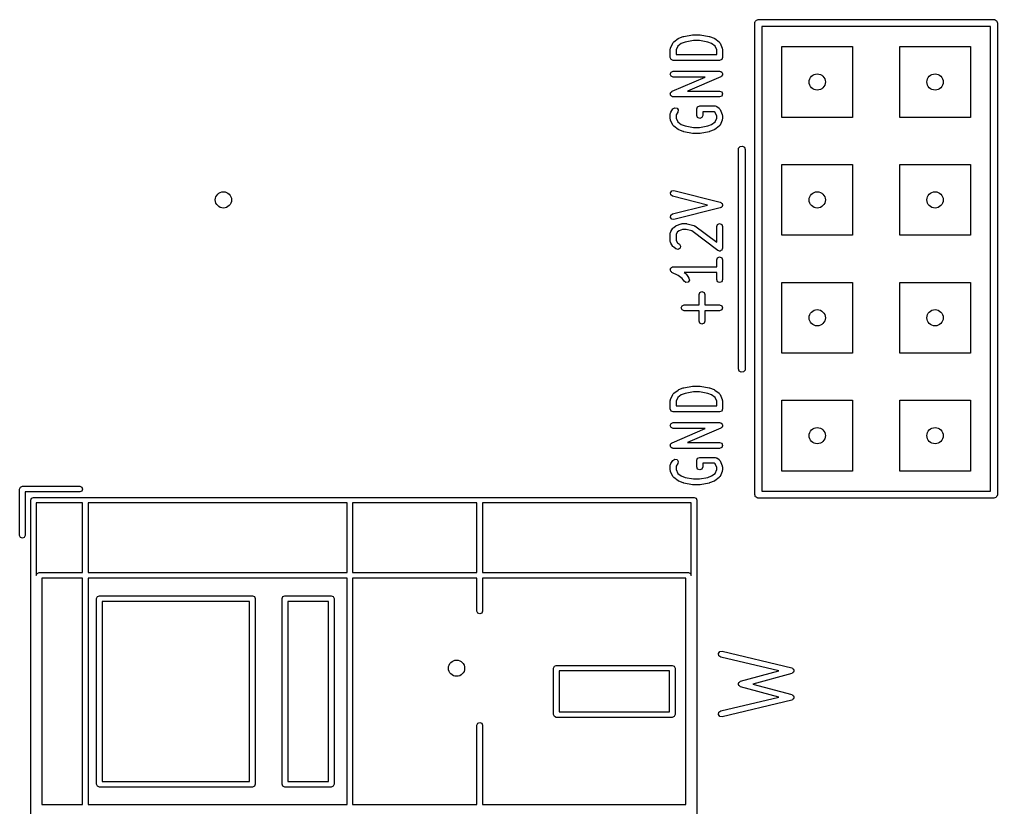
# Model space of a CAD drawing. Extents: x 0.12 to 2.02, y 0.23 to 1.77.
# Drawn here: x 0.118 to 0.948, y 1.085 to 1.753 of the extents above; entities that cross this region are included whole.
import ezdxf

# ---------------------------------------------------------------- set-up
doc = ezdxf.new("R2010")
doc.units = 0
doc.header["$MEASUREMENT"] = 0
doc.layers.add('BLACK', color=7, linetype='CONTINUOUS')

msp = doc.modelspace()

# ---------------------------------------------------------------- linework, layer by layer
at = {"layer": 'BLACK', "linetype": 'CONTINUOUS'}
for p, q in [((0.742501, 1.75101), (0.742994, 1.7516)), ((0.742994, 1.7516), (0.743378, 1.75226)), ((0.743378, 1.75226), (0.743628, 1.75235)), ((0.743628, 1.75235), (0.743799, 1.75256)), ((0.743799, 1.75256), (0.744555, 1.75269)), ((0.744555, 1.75269), (0.745276, 1.75295)), ((0.745276, 1.75295), (0.945276, 1.75295)), ((0.945276, 1.75295), (0.945659, 1.75289)), ((0.945659, 1.75289), (0.945788, 1.75291)), ((0.945788, 1.75291), (0.945902, 1.75284)), ((0.945902, 1.75284), (0.946286, 1.75277)), ((0.946286, 1.75277), (0.946873, 1.75228)), ((0.946873, 1.75228), (0.947538, 1.7519)), ((0.947538, 1.7519), (0.947629, 1.75165)), ((0.947629, 1.75165), (0.947833, 1.75148)), ((0.947833, 1.75148), (0.947966, 1.75072)), ((0.742323, 1.75), (0.74239, 1.75038)), ((0.742323, 1.35), (0.742323, 1.75)), ((0.742368, 1.75051), (0.742433, 1.75063)), ((0.74239, 1.75038), (0.742368, 1.75051)), ((0.742433, 1.75063), (0.742501, 1.75101)), ((0.748228, 1.74705), (0.748228, 1.35295)), ((0.942323, 1.74705), (0.748228, 1.74705)), ((0.942323, 1.35295), (0.942323, 1.74705)), ((0.947966, 1.75072), (0.948228, 1.75)), ((0.948228, 1.75), (0.948228, 1.35)), ((0.673446, 1.734), (0.677196, 1.73681)), ((0.677196, 1.73681), (0.67755, 1.73691)), ((0.67755, 1.73691), (0.677818, 1.73716)), ((0.677818, 1.73716), (0.681567, 1.73856)), ((0.681567, 1.73856), (0.681794, 1.73855)), ((0.681794, 1.73855), (0.681985, 1.73868)), ((0.681985, 1.73868), (0.689484, 1.74008)), ((0.690177, 1.73513), (0.68312, 1.7338)), ((0.689484, 1.74008), (0.689721, 1.74003)), ((0.689721, 1.74003), (0.689944, 1.74013)), ((0.689944, 1.74013), (0.695569, 1.74013)), ((0.695336, 1.73513), (0.690177, 1.73513)), ((0.702393, 1.7338), (0.695336, 1.73513)), ((0.695569, 1.74013), (0.695792, 1.74003)), ((0.695792, 1.74003), (0.696029, 1.74008)), ((0.696029, 1.74008), (0.703528, 1.73868)), ((0.703528, 1.73868), (0.703719, 1.73855)), ((0.703719, 1.73855), (0.703945, 1.73856)), ((0.703945, 1.73856), (0.707695, 1.73716)), ((0.707695, 1.73716), (0.707963, 1.73691)), ((0.707963, 1.73691), (0.708317, 1.73681)), ((0.708317, 1.73681), (0.712067, 1.734)), ((0.670571, 1.72778), (0.670773, 1.72827)), ((0.670571, 1.72075), (0.670571, 1.72778)), ((0.670773, 1.72827), (0.670787, 1.7288)), ((0.670787, 1.7288), (0.672662, 1.73302)), ((0.672662, 1.73302), (0.673122, 1.73346)), ((0.673122, 1.73346), (0.673446, 1.734)), ((0.676967, 1.73039), (0.675571, 1.72725)), ((0.675571, 1.72725), (0.675571, 1.72325)), ((0.679909, 1.7326), (0.676967, 1.73039)), ((0.68312, 1.7338), (0.679909, 1.7326)), ((0.705604, 1.7326), (0.702393, 1.7338)), ((0.708546, 1.73039), (0.705604, 1.7326)), ((0.709942, 1.72725), (0.708546, 1.73039)), ((0.709942, 1.72325), (0.709942, 1.72725)), ((0.712067, 1.734), (0.712391, 1.73346)), ((0.712391, 1.73346), (0.712851, 1.73302)), ((0.712851, 1.73302), (0.714726, 1.7288)), ((0.714726, 1.7288), (0.71474, 1.72827)), ((0.71474, 1.72827), (0.714942, 1.72778)), ((0.714942, 1.72778), (0.714942, 1.72075)), ((0.765276, 1.67), (0.765276, 1.73)), ((0.765276, 1.73), (0.825276, 1.73)), ((0.825276, 1.73), (0.825276, 1.67)), ((0.865276, 1.67), (0.865276, 1.73)), ((0.865276, 1.73), (0.925276, 1.73)), ((0.925276, 1.73), (0.925276, 1.67)), ((0.671304, 1.71899), (0.670571, 1.72075)), ((0.673071, 1.71825), (0.671304, 1.71899)), ((0.712442, 1.71825), (0.673071, 1.71825)), ((0.675571, 1.72325), (0.709942, 1.72325)), ((0.714209, 1.71899), (0.712442, 1.71825)), ((0.714942, 1.72075), (0.714209, 1.71899)), ((0.670571, 1.70669), (0.671304, 1.70846)), ((0.671304, 1.70493), (0.670571, 1.70669)), ((0.671304, 1.70846), (0.673071, 1.70919)), ((0.673071, 1.70419), (0.671304, 1.70493)), ((0.672087, 1.69212), (0.700262, 1.70419)), ((0.673071, 1.70919), (0.712442, 1.70919)), ((0.700262, 1.70419), (0.673071, 1.70419)), ((0.713426, 1.7044), (0.685251, 1.69232)), ((0.712442, 1.70919), (0.712887, 1.70901)), ((0.712887, 1.70901), (0.71337, 1.70901)), ((0.71337, 1.70901), (0.713736, 1.70866)), ((0.713763, 1.70474), (0.713426, 1.7044)), ((0.713736, 1.70866), (0.714209, 1.70846)), ((0.714209, 1.70493), (0.713763, 1.70474)), ((0.714209, 1.70846), (0.714394, 1.70801)), ((0.714405, 1.7054), (0.714209, 1.70493)), ((0.714394, 1.70801), (0.714739, 1.70768)), ((0.714763, 1.70576), (0.714405, 1.7054)), ((0.714739, 1.70768), (0.714746, 1.70717)), ((0.714746, 1.70717), (0.714942, 1.70669)), ((0.714942, 1.70669), (0.714757, 1.70625)), ((0.714757, 1.70625), (0.714763, 1.70576)), ((0.670571, 1.68982), (0.670756, 1.69027)), ((0.670767, 1.68935), (0.670571, 1.68982)), ((0.67075, 1.69075), (0.671108, 1.69111)), ((0.670756, 1.69027), (0.67075, 1.69075)), ((0.670774, 1.68884), (0.670767, 1.68935)), ((0.671119, 1.6885), (0.670774, 1.68884)), ((0.671108, 1.69111), (0.671304, 1.69159)), ((0.671304, 1.68805), (0.671119, 1.6885)), ((0.671304, 1.69159), (0.67175, 1.69177)), ((0.671777, 1.68786), (0.671304, 1.68805)), ((0.67175, 1.69177), (0.672087, 1.69212)), ((0.672143, 1.6875), (0.671777, 1.68786)), ((0.672626, 1.6875), (0.672143, 1.6875)), ((0.673071, 1.68732), (0.672626, 1.6875)), ((0.712442, 1.68732), (0.673071, 1.68732)), ((0.685251, 1.69232), (0.712442, 1.69232)), ((0.712442, 1.69232), (0.714209, 1.69159)), ((0.714209, 1.68805), (0.712442, 1.68732)), ((0.714209, 1.69159), (0.714942, 1.68982)), ((0.714942, 1.68982), (0.714209, 1.68805)), ((0.670991, 1.67433), (0.672866, 1.67715)), ((0.672866, 1.67715), (0.674456, 1.67821)), ((0.674456, 1.67821), (0.676333, 1.67784)), ((0.676333, 1.67784), (0.677398, 1.67625)), ((0.693069, 1.67717), (0.693801, 1.67893)), ((0.693069, 1.67154), (0.693069, 1.67717)), ((0.693801, 1.67893), (0.695569, 1.67967)), ((0.695569, 1.67967), (0.708692, 1.67967)), ((0.708692, 1.67967), (0.709424, 1.67936)), ((0.709424, 1.67936), (0.710192, 1.67917)), ((0.710192, 1.67917), (0.712067, 1.67776)), ((0.712067, 1.67776), (0.712391, 1.67721)), ((0.712391, 1.67721), (0.712851, 1.67677)), ((0.712851, 1.67677), (0.714726, 1.67256)), ((0.670571, 1.67295), (0.67085, 1.67362)), ((0.670571, 1.66873), (0.670571, 1.67295)), ((0.670773, 1.66824), (0.670571, 1.66873)), ((0.670787, 1.66771), (0.670773, 1.66824)), ((0.67085, 1.67362), (0.670991, 1.67433)), ((0.677026, 1.67437), (0.675571, 1.67219)), ((0.675571, 1.67219), (0.675571, 1.66926)), ((0.675571, 1.66926), (0.676967, 1.66612)), ((0.677398, 1.67625), (0.677026, 1.67437)), ((0.693801, 1.66977), (0.693069, 1.67154)), ((0.695569, 1.66904), (0.693801, 1.66977)), ((0.697336, 1.66977), (0.695569, 1.66904)), ((0.698069, 1.67154), (0.697336, 1.66977)), ((0.707859, 1.67467), (0.698069, 1.67467)), ((0.698069, 1.67467), (0.698069, 1.67154)), ((0.708546, 1.67415), (0.707859, 1.67467)), ((0.709942, 1.67101), (0.708546, 1.67415)), ((0.708546, 1.66612), (0.709942, 1.66926)), ((0.709942, 1.66926), (0.709942, 1.67101)), ((0.714726, 1.67256), (0.71474, 1.67203)), ((0.71474, 1.66824), (0.714726, 1.66771)), ((0.71474, 1.67203), (0.714942, 1.67154)), ((0.714942, 1.66873), (0.71474, 1.66824)), ((0.714942, 1.67154), (0.714942, 1.66873)), ((0.825276, 1.67), (0.765276, 1.67)), ((0.925276, 1.67), (0.865276, 1.67)), ((0.672662, 1.6635), (0.670787, 1.66771)), ((0.673122, 1.66306), (0.672662, 1.6635)), ((0.673446, 1.66251), (0.673122, 1.66306)), ((0.677196, 1.6597), (0.673446, 1.66251)), ((0.676967, 1.66612), (0.679909, 1.66391)), ((0.679909, 1.66391), (0.68312, 1.66271)), ((0.68312, 1.66271), (0.690177, 1.66139)), ((0.690177, 1.66139), (0.695336, 1.66139)), ((0.695336, 1.66139), (0.702393, 1.66271)), ((0.702393, 1.66271), (0.705604, 1.66391)), ((0.705604, 1.66391), (0.708546, 1.66612)), ((0.712067, 1.66251), (0.708317, 1.6597)), ((0.712391, 1.66306), (0.712067, 1.66251)), ((0.712851, 1.6635), (0.712391, 1.66306)), ((0.714726, 1.66771), (0.712851, 1.6635)), ((0.67755, 1.65961), (0.677196, 1.6597)), ((0.677818, 1.65936), (0.67755, 1.65961)), ((0.681567, 1.65795), (0.677818, 1.65936)), ((0.681794, 1.65796), (0.681567, 1.65795)), ((0.681985, 1.65784), (0.681794, 1.65796)), ((0.689484, 1.65643), (0.681985, 1.65784)), ((0.689721, 1.65648), (0.689484, 1.65643)), ((0.689944, 1.65639), (0.689721, 1.65648)), ((0.695569, 1.65639), (0.689944, 1.65639)), ((0.695792, 1.65648), (0.695569, 1.65639)), ((0.696029, 1.65643), (0.695792, 1.65648)), ((0.703528, 1.65784), (0.696029, 1.65643)), ((0.703719, 1.65796), (0.703528, 1.65784)), ((0.703945, 1.65795), (0.703719, 1.65796)), ((0.707695, 1.65936), (0.703945, 1.65795)), ((0.707963, 1.65961), (0.707695, 1.65936)), ((0.708317, 1.6597), (0.707963, 1.65961)), ((0.728346, 1.64272), (0.728525, 1.64373)), ((0.728525, 1.64373), (0.729823, 1.64527)), ((0.729823, 1.64527), (0.731812, 1.64562)), ((0.731812, 1.64562), (0.733561, 1.64461)), ((0.733561, 1.64461), (0.734252, 1.64272)), ((0.728346, 1.45669), (0.728346, 1.64272)), ((0.734252, 1.64272), (0.734252, 1.45669)), ((0.765276, 1.57), (0.765276, 1.63)), ((0.765276, 1.63), (0.825276, 1.63)), ((0.825276, 1.63), (0.825276, 1.57)), ((0.865276, 1.57), (0.865276, 1.63)), ((0.865276, 1.63), (0.925276, 1.63)), ((0.925276, 1.63), (0.925276, 1.57)), ((0.670646, 1.60606), (0.671785, 1.6076)), ((0.670928, 1.60417), (0.670646, 1.60606)), ((0.672465, 1.60303), (0.670928, 1.60417)), ((0.671785, 1.6076), (0.673678, 1.60788)), ((0.702134, 1.59561), (0.672465, 1.60303)), ((0.673678, 1.60788), (0.713048, 1.59804)), ((0.672465, 1.5882), (0.702134, 1.59561)), ((0.713048, 1.59804), (0.713353, 1.59781)), ((0.713353, 1.59781), (0.713728, 1.59776)), ((0.713728, 1.59347), (0.713353, 1.59341)), ((0.713728, 1.59776), (0.714093, 1.59726)), ((0.714093, 1.59396), (0.713728, 1.59347)), ((0.714093, 1.59726), (0.714585, 1.5969)), ((0.714585, 1.59433), (0.714093, 1.59396)), ((0.714585, 1.5969), (0.714641, 1.59652)), ((0.714641, 1.5947), (0.714585, 1.59433)), ((0.714641, 1.59652), (0.714867, 1.59622)), ((0.714867, 1.59501), (0.714641, 1.5947)), ((0.714867, 1.59622), (0.714777, 1.59561)), ((0.714777, 1.59561), (0.714867, 1.59501)), ((0.670646, 1.58516), (0.670928, 1.58706)), ((0.671785, 1.58363), (0.670646, 1.58516)), ((0.670928, 1.58706), (0.672465, 1.5882)), ((0.713048, 1.59319), (0.673678, 1.58335)), ((0.713353, 1.59341), (0.713048, 1.59319)), ((0.673678, 1.58335), (0.671785, 1.58363)), ((0.673446, 1.57652), (0.675321, 1.57793)), ((0.675321, 1.57793), (0.675676, 1.57802)), ((0.675676, 1.57802), (0.675943, 1.57827)), ((0.675943, 1.57827), (0.679693, 1.57967)), ((0.679693, 1.57967), (0.680149, 1.57966)), ((0.680149, 1.57966), (0.680571, 1.57983)), ((0.680571, 1.57983), (0.68432, 1.57983)), ((0.68432, 1.57983), (0.684613, 1.57971)), ((0.684613, 1.57971), (0.684926, 1.57976)), ((0.684926, 1.57976), (0.690551, 1.57835)), ((0.690551, 1.57835), (0.690956, 1.57805)), ((0.690956, 1.57805), (0.691444, 1.57793)), ((0.691444, 1.57793), (0.709942, 1.56406)), ((0.709942, 1.57733), (0.710674, 1.5791)), ((0.709942, 1.56406), (0.709942, 1.57733)), ((0.710674, 1.5791), (0.712442, 1.57983)), ((0.712442, 1.57983), (0.714209, 1.5791)), ((0.714209, 1.5791), (0.714942, 1.57733)), ((0.714942, 1.57733), (0.714942, 1.55906)), ((0.670571, 1.57171), (0.67085, 1.57238)), ((0.670571, 1.56468), (0.670571, 1.57171)), ((0.67085, 1.57238), (0.670991, 1.5731)), ((0.670991, 1.5731), (0.672866, 1.57591)), ((0.672866, 1.57591), (0.673226, 1.57615)), ((0.673226, 1.57615), (0.673446, 1.57652)), ((0.676789, 1.57278), (0.675571, 1.57095)), ((0.675571, 1.57095), (0.675571, 1.56544)), ((0.678034, 1.57371), (0.676789, 1.57278)), ((0.681024, 1.57483), (0.678034, 1.57371)), ((0.684012, 1.57483), (0.681024, 1.57483)), ((0.688848, 1.57363), (0.684012, 1.57483)), ((0.710942, 1.55706), (0.688848, 1.57363)), ((0.825276, 1.57), (0.765276, 1.57)), ((0.925276, 1.57), (0.865276, 1.57)), ((0.67085, 1.56401), (0.670571, 1.56468)), ((0.670991, 1.56329), (0.67085, 1.56401)), ((0.672866, 1.56048), (0.670991, 1.56329)), ((0.673226, 1.56024), (0.672866, 1.56048)), ((0.675571, 1.56544), (0.676789, 1.56361)), ((0.676789, 1.56361), (0.678321, 1.56246)), ((0.678321, 1.56246), (0.679296, 1.56081)), ((0.679296, 1.56081), (0.678821, 1.55896)), ((0.673446, 1.55987), (0.673226, 1.56024)), ((0.675321, 1.55846), (0.673446, 1.55987)), ((0.677175, 1.55799), (0.675321, 1.55846)), ((0.678821, 1.55896), (0.677175, 1.55799)), ((0.711709, 1.55686), (0.710942, 1.55706)), ((0.712442, 1.55656), (0.711709, 1.55686)), ((0.712614, 1.55663), (0.712442, 1.55656)), ((0.712795, 1.55658), (0.712614, 1.55663)), ((0.713477, 1.55698), (0.712795, 1.55658)), ((0.714209, 1.55729), (0.713477, 1.55698)), ((0.714281, 1.55746), (0.714209, 1.55729)), ((0.714442, 1.55756), (0.714281, 1.55746)), ((0.714638, 1.55832), (0.714442, 1.55756)), ((0.714942, 1.55906), (0.714638, 1.55832)), ((0.709942, 1.54921), (0.710674, 1.55098)), ((0.709942, 1.54328), (0.709942, 1.54921)), ((0.710674, 1.55098), (0.712442, 1.55171)), ((0.712442, 1.55171), (0.714209, 1.55098)), ((0.714209, 1.55098), (0.714942, 1.54921)), ((0.714942, 1.54921), (0.714942, 1.53234)), ((0.670571, 1.54078), (0.670794, 1.54131)), ((0.670729, 1.5404), (0.670571, 1.54078)), ((0.6707, 1.53999), (0.670729, 1.5404)), ((0.671081, 1.53955), (0.6707, 1.53999)), ((0.670794, 1.54131), (0.670835, 1.54189)), ((0.670835, 1.54189), (0.671146, 1.54216)), ((0.671304, 1.53901), (0.671081, 1.53955)), ((0.671146, 1.54216), (0.671304, 1.54254)), ((0.671304, 1.54254), (0.671841, 1.54277)), ((0.671684, 1.53885), (0.671304, 1.53901)), ((0.671953, 1.53854), (0.671684, 1.53885)), ((0.671841, 1.54277), (0.672281, 1.54315)), ((0.677376, 1.53583), (0.671953, 1.53854)), ((0.672281, 1.54315), (0.672691, 1.54312)), ((0.672691, 1.54312), (0.673071, 1.54328)), ((0.673071, 1.54328), (0.709942, 1.54328)), ((0.680603, 1.53341), (0.677376, 1.53583)), ((0.709942, 1.53828), (0.682446, 1.53828)), ((0.682446, 1.53828), (0.683945, 1.53715)), ((0.683945, 1.53715), (0.684166, 1.53678)), ((0.684166, 1.53678), (0.684525, 1.53654)), ((0.684525, 1.53654), (0.6864, 1.53373)), ((0.709942, 1.53234), (0.709942, 1.53828)), ((0.68224, 1.53095), (0.680603, 1.53341)), ((0.68383, 1.52989), (0.68224, 1.53095)), ((0.685707, 1.53026), (0.68383, 1.52989)), ((0.686771, 1.53185), (0.685707, 1.53026)), ((0.6864, 1.53373), (0.686771, 1.53185)), ((0.710674, 1.53057), (0.709942, 1.53234)), ((0.712442, 1.52984), (0.710674, 1.53057)), ((0.714209, 1.53057), (0.712442, 1.52984)), ((0.714942, 1.53234), (0.714209, 1.53057)), ((0.765276, 1.47), (0.765276, 1.53)), ((0.765276, 1.53), (0.825276, 1.53)), ((0.825276, 1.53), (0.825276, 1.47)), ((0.865276, 1.47), (0.865276, 1.53)), ((0.865276, 1.53), (0.925276, 1.53)), ((0.925276, 1.53), (0.925276, 1.47)), ((0.694943, 1.51969), (0.695676, 1.52145)), ((0.694943, 1.51094), (0.694943, 1.51969)), ((0.695676, 1.52145), (0.697443, 1.52219)), ((0.697443, 1.52219), (0.699211, 1.52145)), ((0.699211, 1.52145), (0.699943, 1.51969)), ((0.699943, 1.51969), (0.699943, 1.51094)), ((0.680678, 1.5102), (0.682445, 1.51094)), ((0.682445, 1.51094), (0.694943, 1.51094)), ((0.699943, 1.51094), (0.712442, 1.51094)), ((0.712442, 1.51094), (0.714209, 1.5102)), ((0.679945, 1.50844), (0.680678, 1.5102)), ((0.680678, 1.50667), (0.679945, 1.50844)), ((0.682445, 1.50594), (0.680678, 1.50667)), ((0.694943, 1.50594), (0.682445, 1.50594)), ((0.694943, 1.49719), (0.694943, 1.50594)), ((0.712442, 1.50594), (0.699943, 1.50594)), ((0.699943, 1.50594), (0.699943, 1.49719)), ((0.714209, 1.50667), (0.712442, 1.50594)), ((0.714209, 1.5102), (0.714942, 1.50844)), ((0.714942, 1.50844), (0.714209, 1.50667)), ((0.695676, 1.49542), (0.694943, 1.49719)), ((0.697443, 1.49469), (0.695676, 1.49542)), ((0.699211, 1.49542), (0.697443, 1.49469)), ((0.699943, 1.49719), (0.699211, 1.49542)), ((0.825276, 1.47), (0.765276, 1.47)), ((0.925276, 1.47), (0.865276, 1.47)), ((0.729037, 1.45479), (0.728346, 1.45669)), ((0.730786, 1.45378), (0.729037, 1.45479)), ((0.732776, 1.45414), (0.730786, 1.45378)), ((0.734074, 1.45568), (0.732776, 1.45414)), ((0.734252, 1.45669), (0.734074, 1.45568)), ((0.673122, 1.43537), (0.673446, 1.43591)), ((0.673446, 1.43591), (0.677196, 1.43873)), ((0.677196, 1.43873), (0.67755, 1.43882)), ((0.67755, 1.43882), (0.677818, 1.43907)), ((0.677818, 1.43907), (0.681567, 1.44047)), ((0.681567, 1.44047), (0.681794, 1.44047)), ((0.681794, 1.44047), (0.681985, 1.44059)), ((0.681985, 1.44059), (0.689484, 1.442)), ((0.690177, 1.43704), (0.68312, 1.43572)), ((0.689484, 1.442), (0.689721, 1.44195)), ((0.689721, 1.44195), (0.689944, 1.44204)), ((0.689944, 1.44204), (0.695569, 1.44204)), ((0.695336, 1.43704), (0.690177, 1.43704)), ((0.702393, 1.43572), (0.695336, 1.43704)), ((0.695569, 1.44204), (0.695792, 1.44195)), ((0.695792, 1.44195), (0.696029, 1.442)), ((0.696029, 1.442), (0.703528, 1.44059)), ((0.703528, 1.44059), (0.703719, 1.44047)), ((0.703719, 1.44047), (0.703945, 1.44047)), ((0.703945, 1.44047), (0.707695, 1.43907)), ((0.707695, 1.43907), (0.707963, 1.43882)), ((0.707963, 1.43882), (0.708317, 1.43873)), ((0.708317, 1.43873), (0.712067, 1.43591)), ((0.712067, 1.43591), (0.712391, 1.43537)), ((0.670571, 1.4297), (0.670773, 1.43018)), ((0.670571, 1.42267), (0.670571, 1.4297)), ((0.670773, 1.43018), (0.670787, 1.43071)), ((0.670787, 1.43071), (0.672662, 1.43493)), ((0.672662, 1.43493), (0.673122, 1.43537)), ((0.676967, 1.4323), (0.675571, 1.42917)), ((0.675571, 1.42917), (0.675571, 1.42517)), ((0.679909, 1.43451), (0.676967, 1.4323)), ((0.68312, 1.43572), (0.679909, 1.43451)), ((0.705604, 1.43451), (0.702393, 1.43572)), ((0.708546, 1.4323), (0.705604, 1.43451)), ((0.709942, 1.42917), (0.708546, 1.4323)), ((0.709942, 1.42517), (0.709942, 1.42917)), ((0.712391, 1.43537), (0.712851, 1.43493)), ((0.712851, 1.43493), (0.714726, 1.43071)), ((0.714726, 1.43071), (0.71474, 1.43018)), ((0.71474, 1.43018), (0.714942, 1.4297)), ((0.714942, 1.4297), (0.714942, 1.42267)), ((0.765276, 1.37), (0.765276, 1.43)), ((0.765276, 1.43), (0.825276, 1.43)), ((0.825276, 1.43), (0.825276, 1.37)), ((0.865276, 1.37), (0.865276, 1.43)), ((0.865276, 1.43), (0.925276, 1.43)), ((0.925276, 1.43), (0.925276, 1.37)), ((0.671304, 1.4209), (0.670571, 1.42267)), ((0.673071, 1.42017), (0.671304, 1.4209)), ((0.712442, 1.42017), (0.673071, 1.42017)), ((0.675571, 1.42517), (0.709942, 1.42517)), ((0.714209, 1.4209), (0.712442, 1.42017)), ((0.714942, 1.42267), (0.714209, 1.4209)), ((0.671304, 1.41037), (0.673071, 1.41111)), ((0.673071, 1.41111), (0.712442, 1.41111)), ((0.712442, 1.41111), (0.712887, 1.41092)), ((0.712887, 1.41092), (0.71337, 1.41093)), ((0.71337, 1.41093), (0.713736, 1.41057)), ((0.670571, 1.40861), (0.671304, 1.41037)), ((0.671304, 1.40684), (0.670571, 1.40861)), ((0.673071, 1.40611), (0.671304, 1.40684)), ((0.672087, 1.39403), (0.700262, 1.40611)), ((0.700262, 1.40611), (0.673071, 1.40611)), ((0.713426, 1.40631), (0.685251, 1.39423)), ((0.713763, 1.40665), (0.713426, 1.40631)), ((0.713736, 1.41057), (0.714209, 1.41037)), ((0.714209, 1.40684), (0.713763, 1.40665)), ((0.714209, 1.41037), (0.714394, 1.40993)), ((0.714405, 1.40731), (0.714209, 1.40684)), ((0.714394, 1.40993), (0.714739, 1.40959)), ((0.714763, 1.40768), (0.714405, 1.40731)), ((0.714739, 1.40959), (0.714746, 1.40908)), ((0.714746, 1.40908), (0.714942, 1.40861)), ((0.714942, 1.40861), (0.714757, 1.40816)), ((0.714757, 1.40816), (0.714763, 1.40768)), ((0.670571, 1.39173), (0.670756, 1.39218)), ((0.670767, 1.39126), (0.670571, 1.39173)), ((0.67075, 1.39266), (0.671108, 1.39303)), ((0.670756, 1.39218), (0.67075, 1.39266)), ((0.670774, 1.39075), (0.670767, 1.39126)), ((0.671119, 1.39041), (0.670774, 1.39075)), ((0.671108, 1.39303), (0.671304, 1.3935)), ((0.671304, 1.38996), (0.671119, 1.39041)), ((0.671304, 1.3935), (0.67175, 1.39368)), ((0.671777, 1.38977), (0.671304, 1.38996)), ((0.67175, 1.39368), (0.672087, 1.39403)), ((0.672143, 1.38941), (0.671777, 1.38977)), ((0.672626, 1.38942), (0.672143, 1.38941)), ((0.673071, 1.38923), (0.672626, 1.38942)), ((0.712442, 1.38923), (0.673071, 1.38923)), ((0.685251, 1.39423), (0.712442, 1.39423)), ((0.712442, 1.39423), (0.714209, 1.3935)), ((0.714209, 1.38996), (0.712442, 1.38923)), ((0.714209, 1.3935), (0.714942, 1.39173)), ((0.714942, 1.39173), (0.714209, 1.38996)), ((0.670991, 1.37625), (0.672866, 1.37906)), ((0.672866, 1.37906), (0.674456, 1.38012)), ((0.674456, 1.38012), (0.676333, 1.37975)), ((0.676333, 1.37975), (0.677398, 1.37816)), ((0.677398, 1.37816), (0.677026, 1.37628)), ((0.693069, 1.37908), (0.693801, 1.38085)), ((0.693069, 1.37345), (0.693069, 1.37908)), ((0.693801, 1.38085), (0.695569, 1.38158)), ((0.695569, 1.38158), (0.708692, 1.38158)), ((0.708692, 1.38158), (0.709424, 1.38127)), ((0.709424, 1.38127), (0.710192, 1.38108)), ((0.710192, 1.38108), (0.712067, 1.37967)), ((0.712067, 1.37967), (0.712391, 1.37912)), ((0.712391, 1.37912), (0.712851, 1.37869)), ((0.712851, 1.37869), (0.714726, 1.37447)), ((0.670571, 1.37486), (0.67085, 1.37553)), ((0.670571, 1.37064), (0.670571, 1.37486)), ((0.670773, 1.37015), (0.670571, 1.37064)), ((0.670787, 1.36963), (0.670773, 1.37015)), ((0.672662, 1.36541), (0.670787, 1.36963)), ((0.67085, 1.37553), (0.670991, 1.37625)), ((0.677026, 1.37628), (0.675571, 1.3741)), ((0.675571, 1.3741), (0.675571, 1.37117)), ((0.675571, 1.37117), (0.676967, 1.36803)), ((0.693801, 1.37169), (0.693069, 1.37345)), ((0.695569, 1.37095), (0.693801, 1.37169)), ((0.697336, 1.37169), (0.695569, 1.37095)), ((0.698069, 1.37345), (0.697336, 1.37169)), ((0.707859, 1.37658), (0.698069, 1.37658)), ((0.698069, 1.37658), (0.698069, 1.37345)), ((0.708546, 1.37606), (0.707859, 1.37658)), ((0.709942, 1.37292), (0.708546, 1.37606)), ((0.708546, 1.36803), (0.709942, 1.37117)), ((0.709942, 1.37117), (0.709942, 1.37292)), ((0.714726, 1.36963), (0.712851, 1.36541)), ((0.714726, 1.37447), (0.71474, 1.37394)), ((0.71474, 1.37015), (0.714726, 1.36963)), ((0.71474, 1.37394), (0.714942, 1.37345)), ((0.714942, 1.37064), (0.71474, 1.37015)), ((0.714942, 1.37345), (0.714942, 1.37064)), ((0.825276, 1.37), (0.765276, 1.37)), ((0.925276, 1.37), (0.865276, 1.37)), ((0.673122, 1.36497), (0.672662, 1.36541)), ((0.673446, 1.36442), (0.673122, 1.36497)), ((0.677196, 1.36161), (0.673446, 1.36442)), ((0.676967, 1.36803), (0.679909, 1.36583)), ((0.67755, 1.36152), (0.677196, 1.36161)), ((0.677818, 1.36127), (0.67755, 1.36152)), ((0.681567, 1.35986), (0.677818, 1.36127)), ((0.679909, 1.36583), (0.68312, 1.36462)), ((0.68312, 1.36462), (0.690177, 1.3633)), ((0.690177, 1.3633), (0.695336, 1.3633)), ((0.695336, 1.3633), (0.702393, 1.36462)), ((0.702393, 1.36462), (0.705604, 1.36583)), ((0.707695, 1.36127), (0.703945, 1.35986)), ((0.705604, 1.36583), (0.708546, 1.36803)), ((0.707963, 1.36152), (0.707695, 1.36127)), ((0.708317, 1.36161), (0.707963, 1.36152)), ((0.712067, 1.36442), (0.708317, 1.36161)), ((0.712391, 1.36497), (0.712067, 1.36442)), ((0.712851, 1.36541), (0.712391, 1.36497)), ((0.118307, 1.35472), (0.118999, 1.35639)), ((0.118307, 1.31535), (0.118307, 1.35472)), ((0.118999, 1.35639), (0.120669, 1.35709)), ((0.120669, 1.35709), (0.169488, 1.35709)), ((0.169488, 1.35709), (0.171159, 1.35639)), ((0.171159, 1.35305), (0.169488, 1.35236)), ((0.171159, 1.35639), (0.17185, 1.35472)), ((0.17185, 1.35472), (0.171159, 1.35305)), ((0.681794, 1.35987), (0.681567, 1.35986)), ((0.681985, 1.35975), (0.681794, 1.35987)), ((0.689484, 1.35834), (0.681985, 1.35975)), ((0.689721, 1.35839), (0.689484, 1.35834)), ((0.689944, 1.3583), (0.689721, 1.35839)), ((0.695569, 1.3583), (0.689944, 1.3583)), ((0.695792, 1.35839), (0.695569, 1.3583)), ((0.696029, 1.35834), (0.695792, 1.35839)), ((0.703528, 1.35975), (0.696029, 1.35834)), ((0.703719, 1.35987), (0.703528, 1.35975)), ((0.703945, 1.35986), (0.703719, 1.35987)), ((0.748228, 1.35295), (0.942323, 1.35295)), ((0.169488, 1.35236), (0.123031, 1.35236)), ((0.123031, 1.35236), (0.123031, 1.31535)), ((0.127756, 1.34528), (0.128448, 1.34695)), ((0.127756, 0.654724), (0.127756, 1.34528)), ((0.128448, 1.34695), (0.130118, 1.34764)), ((0.130118, 1.34764), (0.690748, 1.34764)), ((0.690748, 1.34764), (0.692418, 1.34695)), ((0.692418, 1.34695), (0.69311, 1.34528)), ((0.69311, 1.34528), (0.69311, 0.654724)), ((0.742585, 1.34928), (0.742323, 1.35)), ((0.742718, 1.34852), (0.742585, 1.34928)), ((0.742923, 1.34835), (0.742718, 1.34852)), ((0.743014, 1.3481), (0.742923, 1.34835)), ((0.743678, 1.34772), (0.743014, 1.3481)), ((0.744266, 1.34723), (0.743678, 1.34772)), ((0.744649, 1.34716), (0.744266, 1.34723)), ((0.744763, 1.34709), (0.744649, 1.34716)), ((0.744892, 1.34711), (0.744763, 1.34709)), ((0.745276, 1.34705), (0.744892, 1.34711)), ((0.945276, 1.34705), (0.745276, 1.34705)), ((0.945996, 1.34731), (0.945276, 1.34705)), ((0.946752, 1.34744), (0.945996, 1.34731)), ((0.946923, 1.34765), (0.946752, 1.34744)), ((0.947174, 1.34774), (0.946923, 1.34765)), ((0.947557, 1.3484), (0.947174, 1.34774)), ((0.94805, 1.34899), (0.947557, 1.3484)), ((0.948118, 1.34937), (0.94805, 1.34899)), ((0.948184, 1.34949), (0.948118, 1.34937)), ((0.948228, 1.35), (0.948161, 1.34962)), ((0.948161, 1.34962), (0.948184, 1.34949)), ((0.13248, 1.34291), (0.13248, 1.2815)), ((0.17185, 1.34291), (0.13248, 1.34291)), ((0.17185, 1.28386), (0.17185, 1.34291)), ((0.176575, 1.34291), (0.176575, 1.28386)), ((0.39626, 1.34291), (0.176575, 1.34291)), ((0.39626, 1.28386), (0.39626, 1.34291)), ((0.400984, 1.34291), (0.400984, 1.28386)), ((0.506496, 1.34291), (0.400984, 1.34291)), ((0.506496, 1.28386), (0.506496, 1.34291)), ((0.51122, 1.34291), (0.51122, 1.28386)), ((0.688386, 1.34291), (0.51122, 1.34291)), ((0.688386, 1.2815), (0.688386, 1.34291)), ((0.118999, 1.31368), (0.118307, 1.31535)), ((0.120669, 1.31299), (0.118999, 1.31368)), ((0.12234, 1.31368), (0.120669, 1.31299)), ((0.123031, 1.31535), (0.12234, 1.31368)), ((0.13248, 1.2815), (0.133172, 1.28317)), ((0.133172, 1.28317), (0.134843, 1.28386)), ((0.134843, 1.28386), (0.17185, 1.28386)), ((0.137205, 1.27913), (0.137205, 1.08701)), ((0.17185, 1.27913), (0.137205, 1.27913)), ((0.17185, 1.08701), (0.17185, 1.27913)), ((0.176575, 1.28386), (0.39626, 1.28386)), ((0.176575, 1.27913), (0.176575, 1.08701)), ((0.39626, 1.27913), (0.176575, 1.27913)), ((0.39626, 1.08701), (0.39626, 1.27913)), ((0.400984, 1.28386), (0.506496, 1.28386)), ((0.506496, 1.27913), (0.400984, 1.27913)), ((0.400984, 1.27913), (0.400984, 1.08701)), ((0.506496, 1.25118), (0.506496, 1.27913)), ((0.51122, 1.28386), (0.686024, 1.28386)), ((0.51122, 1.27913), (0.51122, 1.25118)), ((0.683661, 1.27913), (0.51122, 1.27913)), ((0.683661, 1.08701), (0.683661, 1.27913)), ((0.686024, 1.28386), (0.687694, 1.28317)), ((0.687694, 1.28317), (0.688386, 1.2815)), ((0.183661, 1.26181), (0.184353, 1.26348)), ((0.183661, 1.10433), (0.183661, 1.26181)), ((0.184353, 1.26348), (0.186024, 1.26417)), ((0.186024, 1.26417), (0.315945, 1.26417)), ((0.315945, 1.26417), (0.317615, 1.26348)), ((0.317615, 1.26348), (0.318307, 1.26181)), ((0.318307, 1.26181), (0.318307, 1.10433)), ((0.341142, 1.26181), (0.341834, 1.26348)), ((0.341142, 1.10433), (0.341142, 1.26181)), ((0.341834, 1.26348), (0.343504, 1.26417)), ((0.343504, 1.26417), (0.382874, 1.26417)), ((0.382874, 1.26417), (0.384544, 1.26348)), ((0.384544, 1.26348), (0.385236, 1.26181)), ((0.385236, 1.26181), (0.385236, 1.10433)), ((0.188386, 1.25945), (0.188386, 1.10669)), ((0.313583, 1.25945), (0.188386, 1.25945)), ((0.313583, 1.10669), (0.313583, 1.25945)), ((0.345866, 1.25945), (0.345866, 1.10669)), ((0.380512, 1.25945), (0.345866, 1.25945)), ((0.380512, 1.10669), (0.380512, 1.25945)), ((0.507188, 1.24951), (0.506496, 1.25118)), ((0.508858, 1.24882), (0.507188, 1.24951)), ((0.510529, 1.24951), (0.508858, 1.24882)), ((0.51122, 1.25118), (0.510529, 1.24951)), ((0.711537, 1.21523), (0.712659, 1.21678)), ((0.71184, 1.21334), (0.711537, 1.21523)), ((0.71339, 1.21222), (0.71184, 1.21334)), ((0.712659, 1.21678), (0.714549, 1.21708)), ((0.762807, 1.20045), (0.71339, 1.21222)), ((0.714549, 1.21708), (0.773604, 1.20302)), ((0.571496, 1.20276), (0.572188, 1.20443)), ((0.572188, 1.20443), (0.573858, 1.20512)), ((0.573858, 1.20512), (0.672244, 1.20512)), ((0.672244, 1.20512), (0.673914, 1.20443)), ((0.673914, 1.20443), (0.674606, 1.20276)), ((0.571496, 1.16339), (0.571496, 1.20276)), ((0.57622, 1.20039), (0.57622, 1.16575)), ((0.669882, 1.20039), (0.57622, 1.20039)), ((0.669882, 1.16575), (0.669882, 1.20039)), ((0.674606, 1.20276), (0.674606, 1.16339)), ((0.730198, 1.19176), (0.762807, 1.20045)), ((0.773669, 1.19818), (0.740545, 1.18934)), ((0.773604, 1.20302), (0.773906, 1.2028)), ((0.773966, 1.1984), (0.773669, 1.19818)), ((0.773906, 1.2028), (0.774277, 1.20275)), ((0.774335, 1.19846), (0.773966, 1.1984)), ((0.774277, 1.20275), (0.774653, 1.20226)), ((0.774697, 1.19896), (0.774335, 1.19846)), ((0.774653, 1.20226), (0.775154, 1.2019)), ((0.775188, 1.19934), (0.774697, 1.19896)), ((0.775154, 1.2019), (0.775213, 1.20153)), ((0.775237, 1.19971), (0.775188, 1.19934)), ((0.775213, 1.20153), (0.77544, 1.20124)), ((0.775457, 1.20001), (0.775237, 1.19971)), ((0.77544, 1.20124), (0.775359, 1.20062)), ((0.775359, 1.20062), (0.775457, 1.20001)), ((0.728427, 1.18999), (0.728634, 1.19026)), ((0.728512, 1.18934), (0.728427, 1.18999)), ((0.728427, 1.1887), (0.728512, 1.18934)), ((0.728634, 1.18843), (0.728427, 1.1887)), ((0.728634, 1.19026), (0.728679, 1.1906)), ((0.728679, 1.18809), (0.728634, 1.18843)), ((0.728679, 1.1906), (0.729195, 1.19099)), ((0.729195, 1.1877), (0.728679, 1.18809)), ((0.729195, 1.19099), (0.72959, 1.19151)), ((0.72959, 1.18718), (0.729195, 1.1877)), ((0.72959, 1.19151), (0.729928, 1.19155)), ((0.729928, 1.18713), (0.72959, 1.18718)), ((0.729928, 1.19155), (0.730198, 1.19176)), ((0.730198, 1.18693), (0.729928, 1.18713)), ((0.762807, 1.17823), (0.730198, 1.18693)), ((0.740545, 1.18934), (0.773669, 1.18051)), ((0.773669, 1.18051), (0.773966, 1.18028)), ((0.773966, 1.18028), (0.774335, 1.18022)), ((0.774335, 1.18022), (0.774697, 1.17972)), ((0.774697, 1.17972), (0.775188, 1.17935)), ((0.775188, 1.17935), (0.775237, 1.17898)), ((0.775237, 1.17898), (0.775457, 1.17867)), ((0.775457, 1.17867), (0.775359, 1.17806)), ((0.71339, 1.16647), (0.762807, 1.17823)), ((0.773604, 1.17566), (0.714549, 1.1616)), ((0.773907, 1.17588), (0.773604, 1.17566)), ((0.774277, 1.17593), (0.773907, 1.17588)), ((0.774653, 1.17642), (0.774277, 1.17593)), ((0.775154, 1.17678), (0.774653, 1.17642)), ((0.775213, 1.17715), (0.775154, 1.17678)), ((0.77544, 1.17745), (0.775213, 1.17715)), ((0.775359, 1.17806), (0.77544, 1.17745)), ((0.572188, 1.16172), (0.571496, 1.16339)), ((0.57622, 1.16575), (0.669882, 1.16575)), ((0.674606, 1.16339), (0.673914, 1.16172)), ((0.711537, 1.16345), (0.71184, 1.16534)), ((0.712659, 1.1619), (0.711537, 1.16345)), ((0.71184, 1.16534), (0.71339, 1.16647)), ((0.714549, 1.1616), (0.712659, 1.1619)), ((0.506496, 1.15433), (0.507188, 1.156)), ((0.506496, 1.08701), (0.506496, 1.15433)), ((0.507188, 1.156), (0.508858, 1.15669)), ((0.508858, 1.15669), (0.510529, 1.156)), ((0.510529, 1.156), (0.51122, 1.15433)), ((0.51122, 1.15433), (0.51122, 1.08701)), ((0.573858, 1.16102), (0.572188, 1.16172)), ((0.672244, 1.16102), (0.573858, 1.16102)), ((0.673914, 1.16172), (0.672244, 1.16102)), ((0.184353, 1.10266), (0.183661, 1.10433)), ((0.188386, 1.10669), (0.313583, 1.10669)), ((0.318307, 1.10433), (0.317615, 1.10266)), ((0.341834, 1.10266), (0.341142, 1.10433)), ((0.345866, 1.10669), (0.380512, 1.10669)), ((0.385236, 1.10433), (0.384544, 1.10266)), ((0.186024, 1.10197), (0.184353, 1.10266)), ((0.315945, 1.10197), (0.186024, 1.10197)), ((0.317615, 1.10266), (0.315945, 1.10197)), ((0.343504, 1.10197), (0.341834, 1.10266)), ((0.382874, 1.10197), (0.343504, 1.10197)), ((0.384544, 1.10266), (0.382874, 1.10197)), ((0.137205, 1.08701), (0.17185, 1.08701)), ((0.176575, 1.08701), (0.39626, 1.08701)), ((0.400984, 1.08701), (0.506496, 1.08701)), ((0.51122, 1.08701), (0.683661, 1.08701))]:
    msp.add_line(p, q, dxfattribs=at)
at = {"layer": 'BLACK'}
for centre in [(0.795276, 1.7), (0.895276, 1.7), (0.291339, 1.6), (0.795276, 1.6), (0.895276, 1.6), (0.795276, 1.5), (0.895276, 1.5), (0.795276, 1.4), (0.895276, 1.4), (0.489173, 1.20276)]:
    msp.add_circle(centre, 0.00689, dxfattribs=at)

doc.saveas('drawing.dxf')
